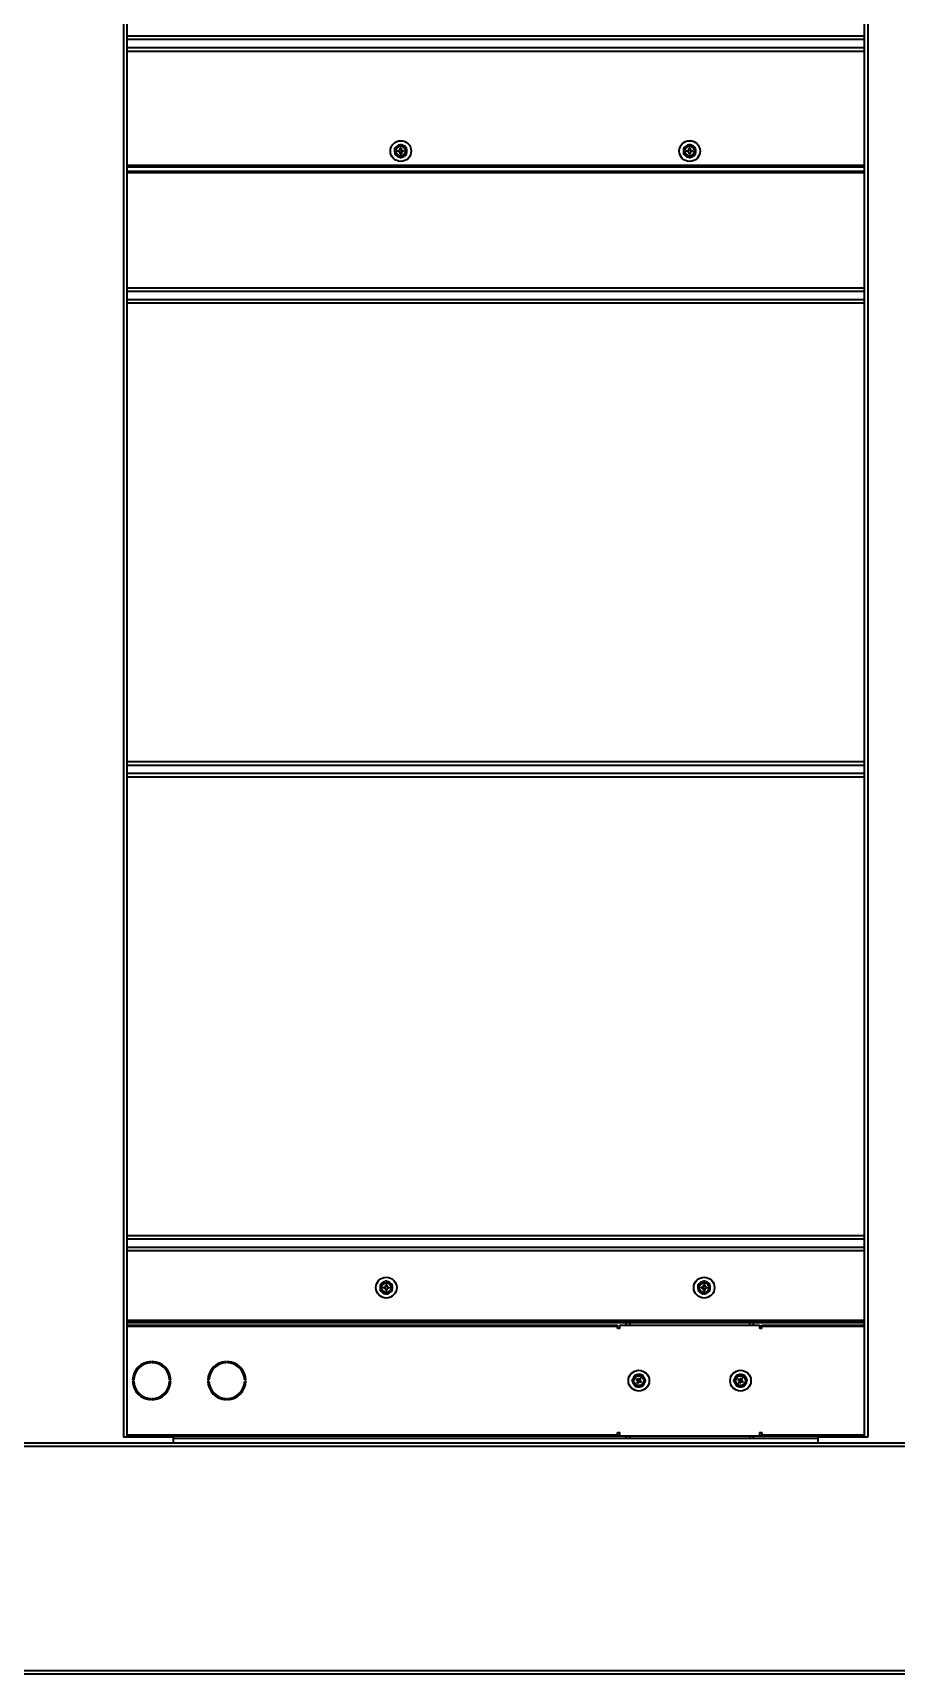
# Model space of a CAD drawing. Header units: millimetres. Extents: x 32496 to 166256, y 3504 to 23939.
# Drawn here: x 37138 to 37885, y 10678 to 12098 of the extents above; entities that cross this region are included whole.
import ezdxf

# ---------------------------------------------------------------- set-up
doc = ezdxf.new("R2010")
doc.units = ezdxf.units.MM
doc.layers.get('0').update_dxf_attribs({"lineweight": 35})

msp = doc.modelspace()

# ---------------------------------------------------------------- linework, layer by layer
at = {"color": 9, "linetype": 'Continuous'}
for p, q in [((37216.352, 13391.575), (37216.352, 10882.575)), ((37860.352, 13391.575), (37860.352, 10882.575)), ((37219.352, 12095.284), (37857.352, 12095.284)), ((37219.352, 12092.302), (37857.352, 12092.302)), ((37857.352, 12084.849), (37219.352, 12084.849)), ((37857.352, 12081.867), (37219.352, 12081.867)), ((37219.352, 11983.275), (37857.352, 11983.275)), ((37219.352, 11978.275), (37857.352, 11978.275)), ((37857.352, 11976.675), (37219.352, 11976.675)), ((37219.352, 11877.284), (37857.352, 11877.284)), ((37219.352, 11874.302), (37857.352, 11874.302)), ((37857.352, 11866.849), (37219.352, 11866.849)), ((37857.352, 11863.867), (37219.352, 11863.867)), ((37219.352, 11467.284), (37857.352, 11467.284)), ((37219.352, 11464.302), (37857.352, 11464.302)), ((37857.352, 11456.849), (37219.352, 11456.849)), ((37857.352, 11453.867), (37219.352, 11453.867)), ((37219.352, 11057.284), (37857.352, 11057.284)), ((37219.352, 11054.302), (37857.352, 11054.302)), ((37857.352, 11046.849), (37219.352, 11046.849)), ((37857.352, 11043.867), (37219.352, 11043.867)), ((37219.352, 10983.975), (37857.352, 10983.975)), ((37654.352, 10981.575), (37654.352, 10979.575)), ((37758.352, 10979.575), (37758.352, 10981.575)), ((37643.852, 10978.575), (37219.352, 10978.575)), ((37857.352, 10978.575), (37768.852, 10978.575)), ((37219.352, 10884.575), (37643.852, 10884.575)), ((37645.852, 10883.775), (37643.852, 10883.775)), ((37654.352, 10883.575), (37654.352, 10881.575)), ((37758.352, 10881.575), (37758.352, 10883.575)), ((37768.852, 10883.775), (37766.852, 10883.775)), ((37768.852, 10884.575), (37857.352, 10884.575)), ((38595.352, 10874.575), (36481.352, 10874.575)), ((38595.352, 10680.575), (36481.352, 10680.575))]:
    msp.add_line(p, q, dxfattribs=at)
at = {"color": 7, "linetype": 'Continuous'}
for p, q in [((37219.352, 13391.575), (37219.352, 10882.575)), ((37857.352, 13391.575), (37857.352, 10882.575)), ((37451.326, 11998.418), (37456.3, 12001.349)), ((37451.377, 11992.644), (37451.326, 11998.418)), ((37456.403, 11989.802), (37451.377, 11992.644)), ((37453.847, 11996.053), (37455.347, 11996.067)), ((37453.856, 11995.053), (37453.847, 11996.053)), ((37455.356, 11995.067), (37453.856, 11995.053)), ((37455.829, 11998.071), (37456.829, 11998.08)), ((37455.843, 11996.571), (37455.829, 11998.071)), ((37455.874, 11993.071), (37455.86, 11994.571)), ((37456.874, 11993.08), (37455.874, 11993.071)), ((37456.3, 12001.349), (37461.326, 11998.507)), ((37461.377, 11992.733), (37456.403, 11989.802)), ((37456.829, 11998.08), (37456.843, 11996.58)), ((37456.86, 11994.58), (37456.874, 11993.08)), ((37457.347, 11996.084), (37458.847, 11996.098)), ((37458.856, 11995.098), (37457.356, 11995.084)), ((37458.847, 11996.098), (37458.856, 11995.098)), ((37461.377, 11992.733), (37461.326, 11998.507)), ((37701.326, 11998.418), (37706.3, 12001.349)), ((37701.377, 11992.644), (37701.326, 11998.418)), ((37706.403, 11989.802), (37701.377, 11992.644)), ((37703.847, 11996.053), (37705.347, 11996.067)), ((37703.856, 11995.053), (37703.847, 11996.053)), ((37705.356, 11995.067), (37703.856, 11995.053)), ((37705.829, 11998.071), (37706.829, 11998.08)), ((37705.843, 11996.571), (37705.829, 11998.071)), ((37705.874, 11993.071), (37705.86, 11994.571)), ((37706.874, 11993.08), (37705.874, 11993.071)), ((37706.3, 12001.349), (37711.326, 11998.507)), ((37711.377, 11992.733), (37706.403, 11989.802)), ((37706.829, 11998.08), (37706.843, 11996.58)), ((37706.86, 11994.58), (37706.874, 11993.08)), ((37707.347, 11996.084), (37708.847, 11996.098)), ((37708.856, 11995.098), (37707.356, 11995.084)), ((37708.847, 11996.098), (37708.856, 11995.098)), ((37711.377, 11992.733), (37711.326, 11998.507)), ((37219.352, 11982.075), (37857.352, 11982.075)), ((37219.352, 11978.075), (37857.352, 11978.075)), ((37438.826, 11014.918), (37443.8, 11017.849)), ((37438.877, 11009.144), (37438.826, 11014.918)), ((37443.903, 11006.302), (37438.877, 11009.144)), ((37441.347, 11012.553), (37442.847, 11012.567)), ((37441.356, 11011.553), (37441.347, 11012.553)), ((37442.856, 11011.567), (37441.356, 11011.553)), ((37443.329, 11014.571), (37444.329, 11014.58)), ((37443.343, 11013.071), (37443.329, 11014.571)), ((37443.374, 11009.571), (37443.36, 11011.071)), ((37444.374, 11009.58), (37443.374, 11009.571)), ((37443.8, 11017.849), (37448.826, 11015.007)), ((37448.877, 11009.233), (37443.903, 11006.302)), ((37444.329, 11014.58), (37444.343, 11013.08)), ((37444.36, 11011.08), (37444.374, 11009.58)), ((37444.847, 11012.584), (37446.347, 11012.598)), ((37446.356, 11011.598), (37444.856, 11011.584)), ((37446.347, 11012.598), (37446.356, 11011.598)), ((37448.877, 11009.233), (37448.826, 11015.007)), ((37713.826, 11014.918), (37718.8, 11017.849)), ((37713.877, 11009.144), (37713.826, 11014.918)), ((37718.903, 11006.302), (37713.877, 11009.144)), ((37716.347, 11012.553), (37717.847, 11012.567)), ((37716.356, 11011.553), (37716.347, 11012.553)), ((37717.856, 11011.567), (37716.356, 11011.553)), ((37718.329, 11014.571), (37719.329, 11014.58)), ((37718.343, 11013.071), (37718.329, 11014.571)), ((37718.374, 11009.571), (37718.36, 11011.071)), ((37719.374, 11009.58), (37718.374, 11009.571)), ((37718.8, 11017.849), (37723.826, 11015.007)), ((37723.877, 11009.233), (37718.903, 11006.302)), ((37719.329, 11014.58), (37719.343, 11013.08)), ((37719.36, 11011.08), (37719.374, 11009.58)), ((37719.847, 11012.584), (37721.347, 11012.598)), ((37721.356, 11011.598), (37719.856, 11011.584)), ((37721.347, 11012.598), (37721.356, 11011.598)), ((37723.877, 11009.233), (37723.826, 11015.007)), ((37857.352, 10982.575), (37219.352, 10982.575)), ((37651.352, 10981.575), (37219.352, 10981.575)), ((37219.352, 10979.575), (37643.852, 10979.575)), ((37643.852, 10976.575), (37643.852, 10979.575)), ((37645.852, 10979.575), (37766.852, 10979.575)), ((37645.852, 10976.575), (37645.852, 10979.575)), ((37761.352, 10981.575), (37651.352, 10981.575)), ((37651.352, 10979.575), (37651.352, 10981.575)), ((37857.352, 10981.575), (37761.352, 10981.575)), ((37761.352, 10981.575), (37761.352, 10979.575)), ((37766.852, 10979.575), (37766.852, 10976.575)), ((37768.852, 10979.575), (37857.352, 10979.575)), ((37768.852, 10976.575), (37768.852, 10979.575)), ((37645.852, 10976.575), (37643.852, 10976.575)), ((37768.852, 10976.575), (37766.852, 10976.575)), ((37240.352, 10947.067), (37240.352, 10948.068)), ((37241.352, 10948.068), (37241.352, 10947.067)), ((37305.352, 10947.067), (37305.352, 10948.068)), ((37306.352, 10948.068), (37306.352, 10947.067)), ((37656.579, 10931.678), (37659.554, 10936.626)), ((37659.554, 10936.626), (37665.327, 10936.523)), ((37665.327, 10936.523), (37668.124, 10931.473)), ((37744.578, 10931.576), (37747.465, 10936.576)), ((37747.465, 10936.576), (37753.239, 10936.575)), ((37753.239, 10936.575), (37756.125, 10931.575)), ((37224.359, 10932.075), (37225.36, 10932.075)), ((37225.36, 10931.075), (37224.359, 10931.075)), ((37256.344, 10932.075), (37257.344, 10932.075)), ((37257.344, 10931.075), (37256.344, 10931.075)), ((37289.359, 10932.075), (37290.36, 10932.075)), ((37290.36, 10931.075), (37289.359, 10931.075)), ((37321.344, 10932.075), (37322.344, 10932.075)), ((37322.344, 10931.075), (37321.344, 10931.075)), ((37659.376, 10926.628), (37656.579, 10931.678)), ((37665.149, 10926.525), (37659.376, 10926.628)), ((37659.951, 10932.435), (37660.467, 10933.292)), ((37661.237, 10931.662), (37659.951, 10932.435)), ((37660.467, 10933.292), (37661.752, 10932.519)), ((37660.635, 10929.691), (37661.408, 10930.976)), ((37661.492, 10929.175), (37660.635, 10929.691)), ((37662.265, 10930.461), (37661.492, 10929.175)), ((37662.438, 10932.69), (37663.211, 10933.976)), ((37664.236, 10929.859), (37662.951, 10930.632)), ((37663.211, 10933.976), (37664.068, 10933.46)), ((37664.068, 10933.46), (37663.295, 10932.175)), ((37663.466, 10931.489), (37664.752, 10930.716)), ((37664.752, 10930.716), (37664.236, 10929.859)), ((37665.149, 10926.525), (37668.124, 10931.473)), ((37747.464, 10926.576), (37744.578, 10931.576)), ((37753.238, 10926.575), (37747.464, 10926.576)), ((37747.937, 10932.393), (37748.437, 10933.259)), ((37749.236, 10931.643), (37747.937, 10932.393)), ((37748.437, 10933.259), (37749.736, 10932.509)), ((37748.668, 10929.661), (37749.419, 10930.96)), ((37749.534, 10929.16), (37748.668, 10929.661)), ((37750.284, 10930.459), (37749.534, 10929.16)), ((37750.419, 10932.692), (37751.169, 10933.99)), ((37752.266, 10929.892), (37750.968, 10930.642)), ((37751.169, 10933.99), (37752.035, 10933.49)), ((37752.035, 10933.49), (37751.285, 10932.191)), ((37751.468, 10931.508), (37752.767, 10930.758)), ((37752.767, 10930.758), (37752.266, 10929.892)), ((37753.238, 10926.575), (37756.125, 10931.575)), ((37240.352, 10915.083), (37240.352, 10916.084)), ((37241.352, 10916.084), (37241.352, 10915.083)), ((37305.352, 10915.083), (37305.352, 10916.084)), ((37306.352, 10916.084), (37306.352, 10915.083)), ((37259.352, 10882.575), (37216.352, 10882.575)), ((37643.852, 10883.575), (37219.352, 10883.575)), ((37259.352, 10882.575), (37259.352, 10877.575)), ((37817.352, 10881.575), (37259.352, 10881.575)), ((37643.852, 10886.575), (37645.852, 10886.575)), ((37643.852, 10883.575), (37643.852, 10886.575)), ((37645.852, 10883.575), (37643.852, 10883.575)), ((37645.852, 10883.575), (37645.852, 10886.575)), ((37766.852, 10883.575), (37645.852, 10883.575)), ((37651.352, 10881.575), (37651.352, 10883.575)), ((37761.352, 10883.575), (37761.352, 10881.575)), ((37766.852, 10886.575), (37768.852, 10886.575)), ((37766.852, 10886.575), (37766.852, 10883.575)), ((37768.852, 10883.575), (37766.852, 10883.575)), ((37768.852, 10886.575), (37768.852, 10883.575)), ((37857.352, 10883.575), (37768.852, 10883.575)), ((37860.352, 10882.575), (37817.352, 10882.575)), ((37817.352, 10882.575), (37817.352, 10877.575)), ((37259.352, 10877.575), (37079.352, 10877.575)), ((37817.352, 10877.575), (37259.352, 10877.575)), ((37997.352, 10877.575), (37817.352, 10877.575)), ((38595.352, 10677.575), (36481.352, 10677.575))]:
    msp.add_line(p, q, dxfattribs=at)
for centre, radius in [((37456.352, 11995.575), 9), ((37706.352, 11995.575), 9), ((37456.352, 11995.575), 4.25), ((37706.352, 11995.575), 4.25), ((37443.852, 11012.075), 9), ((37443.852, 11012.075), 4.25), ((37718.852, 11012.075), 9), ((37718.852, 11012.075), 4.25), ((37662.352, 10931.575), 9), ((37750.352, 10931.575), 9), ((37662.352, 10931.575), 4.25), ((37750.352, 10931.575), 4.25)]:
    msp.add_circle(centre, radius, dxfattribs=at)
for centre, radius, start, end in [((37456.352, 11995.575), 5.35, 159.669145, 201.348532), ((37456.352, 11995.575), 5.474, 144.516391, 156.501285), ((37456.352, 11995.575), 5.474, 204.516391, 216.501285), ((37456.352, 11995.575), 5.35, 99.669145, 141.348532), ((37456.352, 11995.575), 5.35, 219.669145, 261.348532), ((37455.343, 11996.567), 0.5, 270.508838, 0.508838), ((37455.36, 11994.567), 0.5, 0.508838, 90.508838), ((37456.352, 11995.575), 5.474, 84.516391, 96.501285), ((37456.352, 11995.575), 5.474, 264.516391, 276.501285), ((37457.343, 11996.584), 0.5, 180.508838, 270.508838), ((37457.36, 11994.584), 0.5, 90.508838, 180.508838), ((37456.352, 11995.575), 5.35, 39.669145, 81.348532), ((37456.352, 11995.575), 5.35, 279.669145, 321.348532), ((37456.352, 11995.575), 5.474, 24.516391, 36.501285), ((37456.352, 11995.575), 5.474, 324.516391, 336.501285), ((37456.352, 11995.575), 5.35, 339.669145, 21.348532), ((37706.352, 11995.575), 5.35, 159.669145, 201.348532), ((37706.352, 11995.575), 5.474, 144.516391, 156.501285), ((37706.352, 11995.575), 5.474, 204.516391, 216.501285), ((37706.352, 11995.575), 5.35, 99.669145, 141.348532), ((37706.352, 11995.575), 5.35, 219.669145, 261.348532), ((37705.343, 11996.567), 0.5, 270.508838, 0.508838), ((37705.36, 11994.567), 0.5, 0.508838, 90.508838), ((37706.352, 11995.575), 5.474, 84.516391, 96.501285), ((37706.352, 11995.575), 5.474, 264.516391, 276.501285), ((37707.343, 11996.584), 0.5, 180.508838, 270.508838), ((37707.36, 11994.584), 0.5, 90.508838, 180.508838), ((37706.352, 11995.575), 5.35, 39.669145, 81.348532), ((37706.352, 11995.575), 5.35, 279.669145, 321.348532), ((37706.352, 11995.575), 5.474, 24.516391, 36.501285), ((37706.352, 11995.575), 5.474, 324.516391, 336.501285), ((37706.352, 11995.575), 5.35, 339.669145, 21.348532), ((37443.852, 11012.075), 5.35, 159.669145, 201.348532), ((37443.852, 11012.075), 5.474, 144.516391, 156.501285), ((37443.852, 11012.075), 5.474, 204.516391, 216.501285), ((37443.852, 11012.075), 5.35, 99.669145, 141.348532), ((37443.852, 11012.075), 5.35, 219.669145, 261.348532), ((37442.843, 11013.067), 0.5, 270.508838, 0.508838), ((37442.86, 11011.067), 0.5, 0.508838, 90.508838), ((37443.852, 11012.075), 5.474, 84.516391, 96.501285), ((37444.843, 11013.084), 0.5, 180.508838, 270.508838), ((37444.86, 11011.084), 0.5, 90.508838, 180.508838), ((37443.852, 11012.075), 5.35, 39.669145, 81.348532), ((37443.852, 11012.075), 5.35, 279.669145, 321.348532), ((37443.852, 11012.075), 5.474, 24.516391, 36.501285), ((37443.852, 11012.075), 5.474, 324.516391, 336.501285), ((37443.852, 11012.075), 5.35, 339.669145, 21.348532), ((37718.852, 11012.075), 5.35, 159.669145, 201.348532), ((37718.852, 11012.075), 5.474, 144.516391, 156.501285), ((37718.852, 11012.075), 5.474, 204.516391, 216.501285), ((37718.852, 11012.075), 5.35, 99.669145, 141.348532), ((37718.852, 11012.075), 5.35, 219.669145, 261.348532), ((37717.843, 11013.067), 0.5, 270.508838, 0.508838), ((37717.86, 11011.067), 0.5, 0.508838, 90.508838), ((37718.852, 11012.075), 5.474, 84.516391, 96.501285), ((37719.843, 11013.084), 0.5, 180.508838, 270.508838), ((37719.86, 11011.084), 0.5, 90.508838, 180.508838), ((37718.852, 11012.075), 5.35, 39.669145, 81.348532), ((37718.852, 11012.075), 5.35, 279.669145, 321.348532), ((37718.852, 11012.075), 5.474, 24.516391, 36.501285), ((37718.852, 11012.075), 5.474, 324.516391, 336.501285), ((37718.852, 11012.075), 5.35, 339.669145, 21.348532), ((37443.852, 11012.075), 5.474, 264.516391, 276.501285), ((37718.852, 11012.075), 5.474, 264.516391, 276.501285), ((37240.852, 10931.575), 16.5, 91.736502, 178.263498), ((37240.852, 10931.575), 15.5, 91.848572, 178.151428), ((37240.852, 10931.575), 16.5, 1.736502, 88.263498), ((37240.852, 10931.575), 15.5, 1.848572, 88.151428), ((37305.852, 10931.575), 16.5, 91.736502, 178.263498), ((37305.852, 10931.575), 15.5, 91.848572, 178.151428), ((37305.852, 10931.575), 16.5, 1.736502, 88.263498), ((37305.852, 10931.575), 15.5, 1.848572, 88.151428), ((37662.352, 10931.575), 5.474, 112.989513, 124.974407), ((37662.352, 10931.575), 5.35, 68.142267, 109.821654), ((37662.352, 10931.575), 5.474, 52.989513, 64.974407), ((37750.352, 10931.575), 5.474, 114.002154, 125.987048), ((37750.352, 10931.575), 5.35, 69.154908, 110.834295), ((37750.352, 10931.575), 5.474, 54.002154, 65.987048), ((37240.852, 10931.575), 16.5, 181.736502, 268.263498), ((37240.852, 10931.575), 15.5, 181.848572, 268.151428), ((37240.852, 10931.575), 16.5, 271.736502, 358.263498), ((37240.852, 10931.575), 15.5, 271.848572, 358.151428), ((37305.852, 10931.575), 16.5, 181.736502, 268.263498), ((37305.852, 10931.575), 15.5, 181.848572, 268.151428), ((37305.852, 10931.575), 16.5, 271.736502, 358.263498), ((37305.852, 10931.575), 15.5, 271.848572, 358.151428), ((37662.352, 10931.575), 5.474, 172.989513, 184.974407), ((37662.352, 10931.575), 5.35, 188.142267, 229.821654), ((37662.352, 10931.575), 5.35, 128.142267, 169.821654), ((37662.352, 10931.575), 5.474, 232.989513, 244.974407), ((37662.352, 10931.575), 5.35, 248.142267, 289.821654), ((37660.979, 10931.234), 0.5, 328.98196, 58.98196), ((37662.01, 10932.948), 0.5, 238.98196, 328.98196), ((37662.693, 10930.203), 0.5, 58.98196, 148.98196), ((37663.724, 10931.917), 0.5, 148.98196, 238.98196), ((37662.352, 10931.575), 5.474, 292.989513, 304.974407), ((37662.352, 10931.575), 5.35, 308.142267, 349.821654), ((37662.352, 10931.575), 5.35, 8.142267, 49.821654), ((37662.352, 10931.575), 5.474, 352.989513, 4.974407), ((37750.352, 10931.575), 5.474, 174.002154, 185.987048), ((37750.352, 10931.575), 5.35, 129.154908, 170.834295), ((37750.352, 10931.575), 5.35, 189.154908, 230.834295), ((37750.352, 10931.575), 5.474, 234.002154, 245.987048), ((37750.352, 10931.575), 5.35, 249.154908, 290.834295), ((37748.986, 10931.21), 0.5, 329.994601, 59.994601), ((37749.986, 10932.942), 0.5, 239.994601, 329.994601), ((37750.717, 10930.209), 0.5, 59.994601, 149.994601), ((37751.718, 10931.941), 0.5, 149.994601, 239.994601), ((37750.352, 10931.575), 5.474, 294.002154, 305.987048), ((37750.352, 10931.575), 5.35, 9.154908, 50.834295), ((37750.352, 10931.575), 5.35, 309.154908, 350.834295), ((37750.352, 10931.575), 5.474, 354.002154, 5.987048)]:
    msp.add_arc(centre, radius, start, end, dxfattribs=at)

doc.saveas('drawing.dxf')
